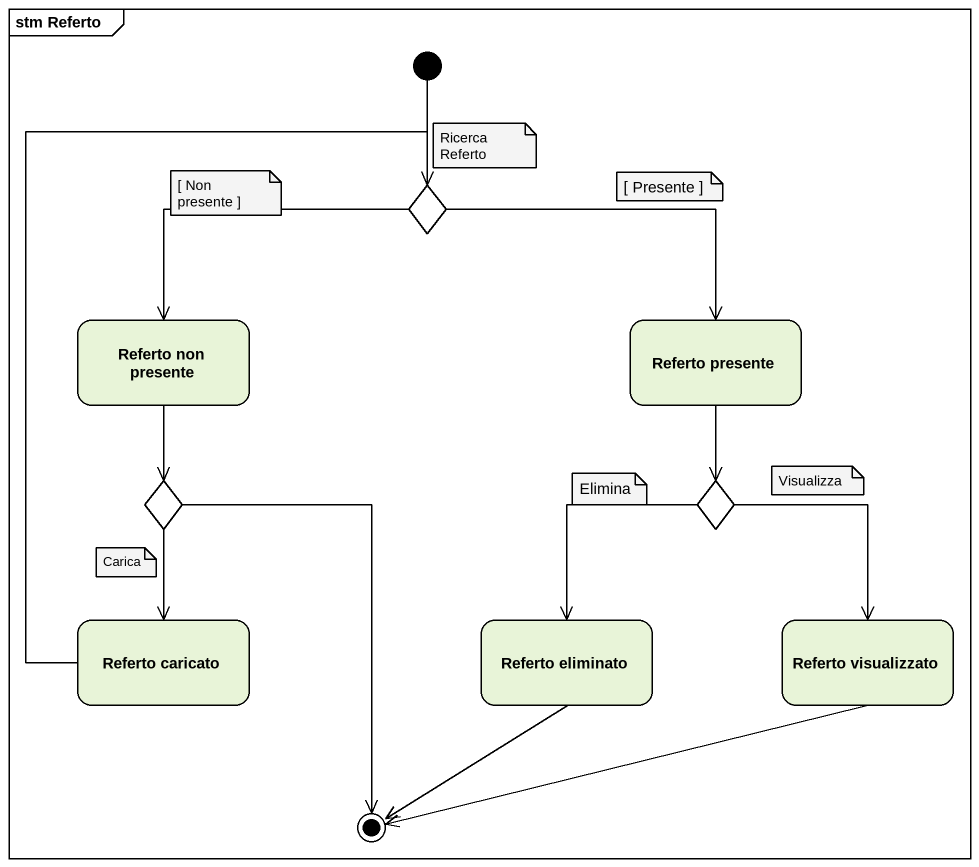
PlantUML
@startuml
mainframe stm Referto
hide empty description
state choice1 <<choice>>
state "Referto non presente" as Referto_non_presente
state "Referto presente" as Referto_presente
state choice2 <<choice>>
state choice3 <<choice>>
state "Referto caricato" as Referto_caricato
state "Referto eliminato" as Referto_eliminato
state "Referto visualizzato" as Referto_visualizzato
[*] --> choice1
choice1 -left-> Referto_non_presente
choice1 -right-> Referto_presente
Referto_non_presente --> choice2
Referto_presente --> choice3
choice2 --> Referto_caricato
choice3 --> Referto_eliminato
choice3 --> Referto_visualizzato
Referto_caricato -up-> choice1
choice2 --> [*]
Referto_eliminato --> [*]
Referto_visualizzato -left-> [*]
note as N1
  Ricerca Referto
end note
note as N2
  [ Non presente ]
end note
note as N3
  [ Presente ]
end note
note as N4
  Elimina
end note
note as N5
  Visualizza
end note
note as N6
  Carica
end note
@enduml
